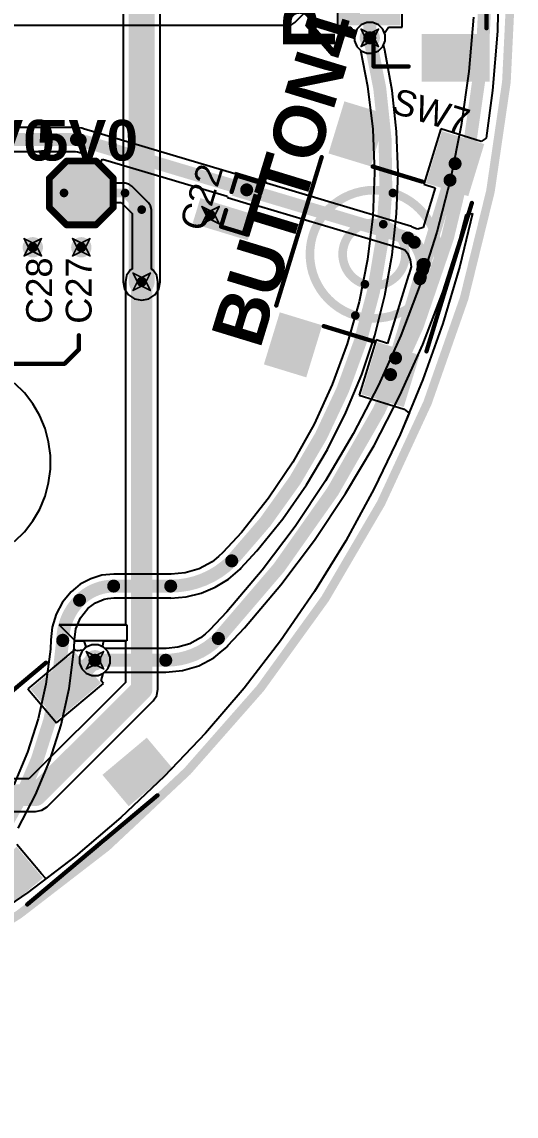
# Model space of a CAD drawing. Header units: inches. Extents: x -5 to 247, y -53 to 67.
# Drawn here: x 47.25 to 61.79, y -53.18 to -20.94 of the extents above; entities that cross this region are included whole.
import ezdxf

# ---------------------------------------------------------------- set-up
doc = ezdxf.new("R2010")
doc.units = ezdxf.units.IN
for name, color, linetype in [('Board Outline', 216, 'Continuous'), ('Bottom Layer', 5, 'Continuous'), ('Drill Drawing', 1, 'Continuous'), ('Top Layer', 1, 'Continuous'), ('Top Overlay', 2, 'Continuous'), ('Top Paste', 8, 'Continuous'), ('Top Solder', 216, 'Continuous'), ('Via Holes', 16, 'Continuous')]:
    doc.layers.add(name, color=color, linetype=linetype)
doc.styles.add('Arial', font='', dxfattribs={"height": 0.2})
doc.styles.add('Arial_Bold', font='', dxfattribs={"height": 0.2})
doc.styles.get('Arial').set_extended_font_data('Arial')
doc.styles.get('Arial_Bold').set_extended_font_data('Arial', bold=True)

# ---------------------------------------------------------------- blocks, each defined once
blk = doc.blocks.new('T__________17')
at = {"layer": 'Top Layer'}
blk.add_hatch(color=1, dxfattribs=at).paths.add_polyline_path([(0.381, 0.762), (-0.381, 0.762), (-0.762, 0.381), (-0.762, -0.381), (-0.381, -0.762), (0.381, -0.762), (0.762, -0.381), (0.762, 0.381)])
at = {"layer": 'Top Paste'}
blk.add_hatch(color=8, dxfattribs=at).paths.add_polyline_path([(0.381, 0.762), (-0.381, 0.762), (-0.762, 0.381), (-0.762, -0.381), (-0.381, -0.762), (0.381, -0.762), (0.762, -0.381), (0.762, 0.381)])
at = {"layer": 'Top Solder'}
blk.add_hatch(color=216, dxfattribs=at).paths.add_polyline_path([(0.432, 0.864), (-0.432, 0.864), (-0.864, 0.432), (-0.864, -0.432), (-0.432, -0.864), (0.432, -0.864), (0.864, -0.432), (0.864, 0.432)])
at = {"layer": 'Top Overlay', "const_width": 0.2}
for points in [[(-0.94, 0.432), (-0.432, 0.94)], [(-0.432, 0.94), (0.432, 0.94)], [(0.432, 0.94), (0.94, 0.432)], [(-0.94, -0.432), (-0.94, 0.432)], [(0.94, -0.432), (0.94, 0.432)], [(-0.94, -0.432), (-0.432, -0.94)], [(0.432, -0.94), (0.94, -0.432)], [(-0.432, -0.94), (0.432, -0.94)]]:
    blk.add_lwpolyline(points, dxfattribs=at)
at = {"layer": 'Top Overlay', "const_width": 0.1}
for points in [[(-0.482, 0.94, 1), (-0.382, 0.94, 1)], [(-0.482, 0.94, 1), (-0.382, 0.94, 1)], [(0.382, 0.94, 1), (0.482, 0.94, 1)], [(0.382, 0.94, 1), (0.482, 0.94, 1)], [(-0.99, 0.432, 1), (-0.89, 0.432, 1)], [(-0.99, 0.432, 1), (-0.89, 0.432, 1)], [(0.89, 0.432, 1), (0.99, 0.432, 1)], [(0.89, 0.432, 1), (0.99, 0.432, 1)], [(-0.99, -0.432, 1), (-0.89, -0.432, 1)], [(-0.99, -0.432, 1), (-0.89, -0.432, 1)], [(0.89, -0.432, 1), (0.99, -0.432, 1)], [(0.89, -0.432, 1), (0.99, -0.432, 1)], [(-0.482, -0.94, 1), (-0.382, -0.94, 1)], [(-0.482, -0.94, 1), (-0.382, -0.94, 1)], [(0.382, -0.94, 1), (0.482, -0.94, 1)], [(0.382, -0.94, 1), (0.482, -0.94, 1)]]:
    blk.add_lwpolyline(points, format="xyb", close=True, dxfattribs=at)
blk = doc.blocks.new('TS_1109S_B_J__69')
at = {"layer": 'Top Layer'}
for points in [[(-3.95, 2.05), (-2.55, 2.05), (-2.55, 0.95), (-3.95, 0.95)], [(2.55, 2.05), (3.95, 2.05), (3.95, 0.95), (2.55, 0.95)], [(-3.95, -0.95), (-2.55, -0.95), (-2.55, -2.05), (-3.95, -2.05)], [(2.55, -0.95), (3.95, -0.95), (3.95, -2.05), (2.55, -2.05)]]:
    blk.add_hatch(color=1, dxfattribs=at).paths.add_polyline_path(points)
at = {"layer": 'Top Paste'}
for points in [[(-3.95, 2.05), (-2.55, 2.05), (-2.55, 0.95), (-3.95, 0.95)], [(2.55, 2.05), (3.95, 2.05), (3.95, 0.95), (2.55, 0.95)], [(-3.95, -0.95), (-2.55, -0.95), (-2.55, -2.05), (-3.95, -2.05)], [(2.55, -0.95), (3.95, -0.95), (3.95, -2.05), (2.55, -2.05)]]:
    blk.add_hatch(color=8, dxfattribs=at).paths.add_polyline_path(points)
at = {"layer": 'Top Solder'}
for points in [[(-4.052, 2.152), (-2.448, 2.152), (-2.448, 0.848), (-4.052, 0.848)], [(2.448, 2.152), (4.052, 2.152), (4.052, 0.848), (2.448, 0.848)], [(-4.052, -0.848), (-2.448, -0.848), (-2.448, -2.152), (-4.052, -2.152)], [(2.448, -0.848), (4.052, -0.848), (4.052, -2.152), (2.448, -2.152)]]:
    blk.add_hatch(color=216, dxfattribs=at).paths.add_polyline_path(points)
at = {"layer": 'Top Overlay', "const_width": 0.127}
for points in [[(-2.286, 2.311), (2.286, 2.311)], [(-2.459, 0.794), (-2.459, -0.73)], [(2.459, 0.794), (2.459, -0.73)], [(-2.286, -2.311), (2.286, -2.311)]]:
    blk.add_lwpolyline(points, dxfattribs=at)
at = {"layer": 'Top Overlay'}
for points, const_width in [([(-2.318, 2.311, 1), (-2.254, 2.311, 1)], 0.0635), ([(2.254, 2.311, 1), (2.318, 2.311, 1)], 0.0635), ([(1.888, 0, 1), (-1.888, 0, 1)], 0.254), ([(0.925, 0, 1), (-0.925, 0, 1)], 0.254), ([(-2.491, 0.794, 1), (-2.427, 0.794, 1)], 0.0635), ([(2.427, 0.794, 1), (2.491, 0.794, 1)], 0.0635), ([(-1.951, 0, 1), (-1.824, 0, 1)], 0.127), ([(-0.988, 0, 1), (-0.861, 0, 1)], 0.127), ([(0.861, 0, 1), (0.988, 0, 1)], 0.127), ([(1.824, 0, 1), (1.951, 0, 1)], 0.127), ([(-2.491, -0.73, 1), (-2.427, -0.73, 1)], 0.0635), ([(2.427, -0.73, 1), (2.491, -0.73, 1)], 0.0635), ([(-2.318, -2.311, 1), (-2.254, -2.311, 1)], 0.0635), ([(2.254, -2.311, 1), (2.318, -2.311, 1)], 0.0635)]:
    blk.add_lwpolyline(points, format="xyb", close=True, dxfattribs=dict(at, const_width=const_width))
blk = doc.blocks.new('WS2812B_XF02_W_74')
at = {"layer": 'Top Layer'}
for points in [[(-3.25, 2.15), (-1.75, 2.15), (-1.75, 1.15), (-3.25, 1.15)], [(3.25, 1.15), (1.75, 1.15), (1.75, 2.15), (3.25, 2.15)], [(-3.25, -1.15), (-1.75, -1.15), (-1.75, -2.15), (-3.25, -2.15)], [(1.75, -1.15), (3.25, -1.15), (3.25, -2.15), (1.75, -2.15)]]:
    blk.add_hatch(color=1, dxfattribs=at).paths.add_polyline_path(points)
at = {"layer": 'Top Paste'}
for points in [[(-3.25, 2.15), (-1.75, 2.15), (-1.75, 1.15), (-3.25, 1.15)], [(3.25, 1.15), (1.75, 1.15), (1.75, 2.15), (3.25, 2.15)], [(-3.25, -1.15), (-1.75, -1.15), (-1.75, -2.15), (-3.25, -2.15)], [(1.75, -1.15), (3.25, -1.15), (3.25, -2.15), (1.75, -2.15)]]:
    blk.add_hatch(color=8, dxfattribs=at).paths.add_polyline_path(points)
at = {"layer": 'Top Solder'}
for points in [[(-3.352, 2.252), (-1.648, 2.252), (-1.648, 1.048), (-3.352, 1.048)], [(3.352, 1.048), (1.648, 1.048), (1.648, 2.252), (3.352, 2.252)], [(-3.352, -1.048), (-1.648, -1.048), (-1.648, -2.252), (-3.352, -2.252)], [(1.648, -1.048), (3.352, -1.048), (3.352, -2.252), (1.648, -2.252)]]:
    blk.add_hatch(color=216, dxfattribs=at).paths.add_polyline_path(points)
at = {"layer": 'Top Overlay'}
for points, const_width in [([(-2.5, 2.551), (2.5, 2.551)], 0.127), ([(-3.556, 1.803), (-3.556, 1.549)], 0.254), ([(-3.556, 1.803), (-3.429, 1.676)], 0.254), ([(-3.556, 1.549), (-3.429, 1.676)], 0.254), ([(-2.5, -2.551), (2.5, -2.551)], 0.127)]:
    blk.add_lwpolyline(points, dxfattribs=dict(at, const_width=const_width))
for points, const_width in [([(-2.532, 2.551, 1), (-2.468, 2.551, 1)], 0.0635), ([(2.468, 2.551, 1), (2.532, 2.551, 1)], 0.0635), ([(-3.62, 1.803, 1), (-3.493, 1.803, 1)], 0.127), ([(-3.62, 1.803, 1), (-3.493, 1.803, 1)], 0.127), ([(-3.619, 1.549, 1), (-3.493, 1.549, 1)], 0.127), ([(-3.619, 1.549, 1), (-3.493, 1.549, 1)], 0.127), ([(-3.493, 1.676, 1), (-3.366, 1.676, 1)], 0.127), ([(-3.493, 1.676, 1), (-3.366, 1.676, 1)], 0.127), ([(-2.532, -2.551, 1), (-2.468, -2.551, 1)], 0.0635), ([(2.468, -2.551, 1), (2.532, -2.551, 1)], 0.0635)]:
    blk.add_lwpolyline(points, format="xyb", close=True, dxfattribs=dict(at, const_width=const_width))
blk = doc.blocks.new('V________T______96')
at = {"layer": 'Top Layer'}
for points in [[(-4.4, 2.162), (-3.2, 2.162), (-3.2, 0.362), (-4.4, 0.362)], [(3.2, 2.162), (4.4, 2.162), (4.4, 0.362), (3.2, 0.362)], [(-2.75, -0.463), (-2.25, -0.463), (-2.25, -2.063), (-2.75, -2.063)], [(-1.75, -0.463), (-1.25, -0.463), (-1.25, -2.063), (-1.75, -2.063)], [(-0.75, -0.463), (-0.25, -0.463), (-0.25, -2.063), (-0.75, -2.063)], [(0.25, -0.463), (0.75, -0.463), (0.75, -2.063), (0.25, -2.063)], [(1.25, -0.463), (1.75, -0.463), (1.75, -2.063), (1.25, -2.063)], [(2.25, -0.463), (2.75, -0.463), (2.75, -2.063), (2.25, -2.063)]]:
    blk.add_hatch(color=1, dxfattribs=at).paths.add_polyline_path(points)
at = {"layer": 'Top Paste'}
for points in [[(-4.4, 2.162), (-3.2, 2.162), (-3.2, 0.362), (-4.4, 0.362)], [(3.2, 2.162), (4.4, 2.162), (4.4, 0.362), (3.2, 0.362)], [(-2.75, -0.463), (-2.25, -0.463), (-2.25, -2.063), (-2.75, -2.063)], [(-1.75, -0.463), (-1.25, -0.463), (-1.25, -2.063), (-1.75, -2.063)], [(-0.75, -0.463), (-0.25, -0.463), (-0.25, -2.063), (-0.75, -2.063)], [(0.25, -0.463), (0.75, -0.463), (0.75, -2.063), (0.25, -2.063)], [(1.25, -0.463), (1.75, -0.463), (1.75, -2.063), (1.25, -2.063)], [(2.25, -0.463), (2.75, -0.463), (2.75, -2.063), (2.25, -2.063)]]:
    blk.add_hatch(color=8, dxfattribs=at).paths.add_polyline_path(points)
at = {"layer": 'Top Solder'}
for points in [[(-4.502, 2.264), (-3.098, 2.264), (-3.098, 0.261), (-4.502, 0.261)], [(3.098, 2.264), (4.502, 2.264), (4.502, 0.261), (3.098, 0.261)], [(-2.852, -0.361), (-2.148, -0.361), (-2.148, -2.164), (-2.852, -2.164)], [(-1.852, -0.361), (-1.148, -0.361), (-1.148, -2.164), (-1.852, -2.164)], [(-0.852, -0.361), (-0.148, -0.361), (-0.148, -2.164), (-0.852, -2.164)], [(0.148, -0.361), (0.852, -0.361), (0.852, -2.164), (0.148, -2.164)], [(1.148, -0.361), (1.852, -0.361), (1.852, -2.164), (1.148, -2.164)], [(2.148, -0.361), (2.852, -0.361), (2.852, -2.164), (2.148, -2.164)]]:
    blk.add_hatch(color=216, dxfattribs=at).paths.add_polyline_path(points)
at = {"layer": 'Top Overlay', "const_width": 0.127}
for points in [[(-2.884, 2.173), (2.932, 2.173)], [(-4.059, -1.15), (-4.059, -0.12)], [(4.059, -1.15), (4.059, -0.12)], [(-4.059, -1.15), (-3.08, -1.15)], [(4.059, -1.15), (3.08, -1.15)], [(-3.023, -1.549), (-3.15, -1.422)], [(-3.15, -1.676), (-3.15, -1.422)], [(-3.15, -1.676), (-3.023, -1.549)]]:
    blk.add_lwpolyline(points, dxfattribs=at)
at = {"layer": 'Top Overlay', "const_width": 0.0635}
for points in [[(-2.916, 2.173, 1), (-2.853, 2.173, 1)], [(2.9, 2.173, 1), (2.964, 2.173, 1)], [(-4.091, -0.12, 1), (-4.027, -0.12, 1)], [(4.027, -0.12, 1), (4.091, -0.12, 1)], [(-4.091, -1.15, 1), (-4.027, -1.15, 1)], [(-4.091, -1.15, 1), (-4.027, -1.15, 1)], [(-3.112, -1.15, 1), (-3.049, -1.15, 1)], [(3.049, -1.15, 1), (3.112, -1.15, 1)], [(4.027, -1.15, 1), (4.091, -1.15, 1)], [(4.027, -1.15, 1), (4.091, -1.15, 1)], [(-3.181, -1.422, 1), (-3.118, -1.422, 1)], [(-3.181, -1.422, 1), (-3.118, -1.422, 1)], [(-3.054, -1.549, 1), (-2.991, -1.549, 1)], [(-3.054, -1.549, 1), (-2.991, -1.549, 1)], [(-3.181, -1.676, 1), (-3.118, -1.676, 1)], [(-3.181, -1.676, 1), (-3.118, -1.676, 1)]]:
    blk.add_lwpolyline(points, format="xyb", close=True, dxfattribs=at)
blk = doc.blocks.new('C___0402_104')
at = {"layer": 'Top Layer'}
for points in [[(-0.698, -0.318), (-0.698, 0.317), (-0.241, 0.317), (-0.241, -0.318)], [(0.241, -0.318), (0.241, 0.317), (0.698, 0.317), (0.698, -0.318)]]:
    blk.add_hatch(color=1, dxfattribs=at).paths.add_polyline_path(points)
at = {"layer": 'Top Paste'}
for points in [[(-0.698, -0.318), (-0.698, 0.317), (-0.241, 0.317), (-0.241, -0.318)], [(0.241, -0.318), (0.241, 0.317), (0.698, 0.317), (0.698, -0.318)]]:
    blk.add_hatch(color=8, dxfattribs=at).paths.add_polyline_path(points)
at = {"layer": 'Top Solder'}
for points in [[(-0.758, -0.378), (-0.758, 0.377), (-0.181, 0.377), (-0.181, -0.378)], [(0.181, -0.378), (0.181, 0.377), (0.758, 0.377), (0.758, -0.378)]]:
    blk.add_hatch(color=216, dxfattribs=at).paths.add_polyline_path(points)
at = {"layer": 'Top Overlay', "const_width": 0.127}
for points in [[(-0.787, 0.406), (-0.279, 0.406)], [(-0.787, 0.406), (-0.787, -0.406)], [(0.279, 0.406), (0.787, 0.406)], [(0.787, 0.406), (0.787, -0.406)], [(-0.787, -0.406), (-0.279, -0.406)], [(0.279, -0.406), (0.787, -0.406)]]:
    blk.add_lwpolyline(points, dxfattribs=at)
at = {"layer": 'Top Overlay', "const_width": 0.0635}
for points in [[(-0.819, 0.406, 1), (-0.756, 0.406, 1)], [(-0.819, 0.406, 1), (-0.756, 0.406, 1)], [(-0.311, 0.406, 1), (-0.248, 0.406, 1)], [(0.248, 0.406, 1), (0.311, 0.406, 1)], [(0.756, 0.406, 1), (0.819, 0.406, 1)], [(0.756, 0.406, 1), (0.819, 0.406, 1)], [(-0.819, -0.406, 1), (-0.756, -0.406, 1)], [(-0.819, -0.406, 1), (-0.756, -0.406, 1)], [(-0.311, -0.406, 1), (-0.248, -0.406, 1)], [(0.248, -0.406, 1), (0.311, -0.406, 1)], [(0.756, -0.406, 1), (0.819, -0.406, 1)], [(0.756, -0.406, 1), (0.819, -0.406, 1)]]:
    blk.add_lwpolyline(points, format="xyb", close=True, dxfattribs=at)

msp = doc.modelspace()

# ---------------------------------------------------------------- hatches: boundary and pattern name
at = {"layer": 'Bottom Layer'}
h = msp.add_hatch(color=5, dxfattribs=at)
edge = h.paths.add_edge_path()
edge.add_arc((57.487, -21.413), 0.3, 0, 360)
h = msp.add_hatch(color=5, dxfattribs=at)
edge = h.paths.add_edge_path()
edge.add_arc((52.803, -26.639), 0.3, 0, 360)
h = msp.add_hatch(color=5, dxfattribs=at)
edge = h.paths.add_edge_path()
edge.add_arc((47.57, -27.584), 0.3, 0, 360)
h = msp.add_hatch(color=5, dxfattribs=at)
edge = h.paths.add_edge_path()
edge.add_arc((48.997, -27.584), 0.3, 0, 360)
h = msp.add_hatch(color=5, dxfattribs=at)
edge = h.paths.add_edge_path()
edge.add_arc((50.775, -28.6), 0.3, 0, 360)
h = msp.add_hatch(color=5, dxfattribs=at)
edge = h.paths.add_edge_path()
edge.add_arc((49.399, -39.751), 0.3, 0, 360)
at = {"layer": 'Top Layer'}
h = msp.add_hatch(color=1, dxfattribs=at)
edge = h.paths.add_edge_path()
edge.add_arc((57.487, -21.413), 0.3, 0, 360)
msp.add_hatch(color=1, dxfattribs=at).paths.add_polyline_path([(53.896, -27.379), (54.124, -26.632), (52.502, -26.136), (52.273, -26.883)])
h = msp.add_hatch(color=1, dxfattribs=at)
edge = h.paths.add_edge_path()
edge.add_arc((52.803, -26.639), 0.3, 0, 360)
h = msp.add_hatch(color=1, dxfattribs=at)
edge = h.paths.add_edge_path()
edge.add_arc((47.57, -27.584), 0.3, 0, 360)
h = msp.add_hatch(color=1, dxfattribs=at)
edge = h.paths.add_edge_path()
edge.add_arc((48.997, -27.584), 0.3, 0, 360)
h = msp.add_hatch(color=1, dxfattribs=at)
edge = h.paths.add_edge_path()
edge.add_arc((50.775, -28.6), 0.3, 0, 360)
h = msp.add_hatch(color=1, dxfattribs=at)
edge = h.paths.add_edge_path()
edge.add_arc((49.399, -39.751), 0.3, 0, 360)
at = {"layer": 'Via Holes'}
h = msp.add_hatch(color=7, dxfattribs=at)
edge = h.paths.add_edge_path()
edge.add_arc((57.487, -21.413), 0.15, 0, 360)
h = msp.add_hatch(color=7, dxfattribs=at)
edge = h.paths.add_edge_path()
edge.add_arc((52.803, -26.639), 0.15, 0, 360)
h = msp.add_hatch(color=7, dxfattribs=at)
edge = h.paths.add_edge_path()
edge.add_arc((47.57, -27.584), 0.15, 0, 360)
h = msp.add_hatch(color=7, dxfattribs=at)
edge = h.paths.add_edge_path()
edge.add_arc((48.997, -27.584), 0.15, 0, 360)
h = msp.add_hatch(color=7, dxfattribs=at)
edge = h.paths.add_edge_path()
edge.add_arc((50.775, -28.6), 0.15, 0, 360)
h = msp.add_hatch(color=7, dxfattribs=at)
edge = h.paths.add_edge_path()
edge.add_arc((49.399, -39.751), 0.15, 0, 360)

# ---------------------------------------------------------------- linework, layer by layer
at = {"layer": 'Board Outline', "const_width": 0.254}
msp.add_lwpolyline([(49.772, 6.348, -0.6504), (32.118, -53.055)], format="xyb", dxfattribs=at)
at = {"layer": 'Bottom Layer'}
for p, q in [((50.231, -4.902), (50.231, -28.6)), ((51.318, -28.6), (51.318, -4.902)), ((60.541, -20.802), (60.405, -22.407)), ((57.104, -21.157), (57.035, -21.323)), ((57.231, -21.03), (57.104, -21.157)), ((57.397, -20.961), (57.231, -21.03)), ((57.577, -20.961), (57.397, -20.961)), ((57.744, -21.03), (57.577, -20.961)), ((57.871, -21.157), (57.744, -21.03)), ((57.94, -21.323), (57.871, -21.157)), ((57.035, -21.323), (57.035, -21.503)), ((57.035, -21.503), (57.104, -21.67)), ((57.893, -21.615), (57.94, -21.503)), ((57.94, -21.503), (57.94, -21.323)), ((57.104, -21.67), (57.215, -21.781)), ((57.215, -21.781), (57.425, -22.836)), ((57.933, -21.772), (57.893, -21.615)), ((58.149, -22.967), (57.933, -21.772)), ((60.405, -22.407), (60.18, -24.001)), ((57.425, -22.836), (57.575, -24.108)), ((58.279, -24.174), (58.149, -22.967)), ((57.575, -24.108), (57.625, -25.388)), ((58.322, -25.388), (58.279, -24.174)), ((60.18, -24.001), (59.866, -25.581)), ((57.625, -25.388), (57.575, -26.668)), ((58.279, -26.601), (58.322, -25.388)), ((59.866, -25.581), (59.464, -27.141)), ((57.575, -26.668), (57.425, -27.94)), ((58.149, -27.809), (58.279, -26.601)), ((60.135, -27.334), (60.32, -26.617)), ((60.514, -26.593), (60.14, -28.142)), ((60.32, -26.617), (60.511, -26.589)), ((60.511, -26.589), (60.514, -26.593)), ((59.464, -27.141), (58.974, -28.676)), ((59.634, -28.906), (60.135, -27.334)), ((57.425, -27.94), (57.175, -29.196)), ((57.933, -29.004), (58.149, -27.809)), ((60.14, -28.142), (59.64, -29.826)), ((50.231, -28.6), (50.272, -28.809)), ((51.277, -28.809), (51.318, -28.6)), ((58.974, -28.676), (58.4, -30.18)), ((50.272, -28.809), (50.39, -28.985)), ((50.39, -28.985), (50.566, -29.103)), ((50.983, -29.103), (51.159, -28.985)), ((51.159, -28.985), (51.277, -28.809)), ((57.633, -30.181), (57.933, -29.004)), ((59.046, -30.448), (59.634, -28.906)), ((50.566, -29.103), (50.775, -29.144)), ((50.775, -29.144), (50.983, -29.103)), ((57.175, -29.196), (56.827, -30.429)), ((59.64, -29.826), (59.052, -31.482)), ((57.25, -31.333), (57.633, -30.181)), ((58.4, -30.18), (57.742, -31.651)), ((56.827, -30.429), (56.384, -31.631)), ((58.372, -31.954), (59.046, -30.448)), ((56.785, -32.455), (57.25, -31.333)), ((59.052, -31.482), (58.378, -33.104)), ((56.384, -31.631), (55.847, -32.794)), ((57.742, -31.651), (57.003, -33.082)), ((57.614, -33.42), (58.372, -31.954)), ((56.241, -33.54), (56.785, -32.455)), ((55.847, -32.794), (55.221, -33.912)), ((57.003, -33.082), (56.184, -34.469)), ((58.378, -33.104), (57.619, -34.689)), ((56.776, -34.841), (57.614, -33.42)), ((55.622, -34.585), (56.241, -33.54)), ((55.221, -33.912), (54.51, -34.977)), ((56.184, -34.469), (55.29, -35.808)), ((54.929, -35.582), (55.622, -34.585)), ((57.619, -34.689), (56.779, -36.233)), ((54.51, -34.977), (53.717, -35.983)), ((55.859, -36.213), (56.776, -34.841)), ((54.167, -36.528), (54.929, -35.582)), ((53.717, -35.983), (53.167, -36.578)), ((55.29, -35.808), (54.321, -37.095)), ((54.867, -37.531), (55.859, -36.213)), ((56.779, -36.233), (55.859, -37.73)), ((53.039, -36.694), (52.848, -36.851)), ((53.167, -36.578), (53.039, -36.694)), ((53.693, -37.037), (54.167, -36.528)), ((52.469, -37.053), (52.057, -37.178)), ((52.848, -36.851), (52.469, -37.053)), ((53.328, -37.365), (53.673, -37.07)), ((53.672, -37.069), (53.693, -37.037)), ((53.673, -37.07), (53.672, -37.069)), ((49.273, -37.349), (48.966, -37.512)), ((49.605, -37.248), (49.273, -37.349)), ((49.95, -37.214), (49.605, -37.248)), ((49.95, -37.216), (49.95, -37.214)), ((51.629, -37.216), (49.95, -37.216)), ((51.644, -37.219), (51.629, -37.216)), ((52.057, -37.178), (51.644, -37.219)), ((52.941, -37.602), (53.328, -37.365)), ((54.321, -37.095), (53.282, -38.326)), ((48.829, -37.625), (48.696, -37.733)), ((48.966, -37.512), (48.829, -37.625)), ((52.522, -37.776), (52.941, -37.602)), ((53.803, -38.792), (54.867, -37.531)), ((48.696, -37.733), (48.443, -38.042)), ((48.696, -37.733), (48.696, -37.733)), ((48.696, -37.733), (48.696, -37.733)), ((49.414, -38.056), (49.672, -37.948)), ((49.672, -37.948), (49.78, -37.934)), ((49.78, -37.934), (49.95, -37.915)), ((49.95, -37.915), (49.95, -37.915)), ((49.95, -37.915), (51.629, -37.915)), ((51.629, -37.917), (52.081, -37.882)), ((51.629, -37.915), (51.629, -37.917)), ((52.081, -37.882), (52.522, -37.776)), ((55.859, -37.73), (54.862, -39.176)), ((48.443, -38.042), (48.254, -38.396)), ((48.975, -38.504), (49.085, -38.362)), ((49.085, -38.362), (49.193, -38.229)), ((49.193, -38.229), (49.199, -38.22)), ((49.193, -38.229), (49.193, -38.229)), ((49.193, -38.229), (49.193, -38.229)), ((49.199, -38.22), (49.414, -38.056)), ((53.282, -38.326), (52.774, -38.863)), ((48.254, -38.396), (48.137, -38.78)), ((48.841, -38.83), (48.975, -38.504)), ((48.137, -38.78), (48.101, -39.149)), ((48.798, -39.153), (48.841, -38.83)), ((52.646, -38.979), (52.505, -39.094)), ((52.774, -38.863), (52.646, -38.979)), ((52.774, -38.863), (52.774, -38.863)), ((53.306, -39.318), (53.803, -38.792)), ((48.098, -39.149), (48.086, -39.429)), ((48.101, -39.149), (48.098, -39.149)), ((48.782, -39.49), (48.795, -39.199)), ((48.795, -39.199), (48.8, -39.174)), ((48.8, -39.164), (48.798, -39.153)), ((48.8, -39.174), (48.8, -39.164)), ((49.309, -39.299), (49.143, -39.367)), ((49.489, -39.299), (49.309, -39.299)), ((49.655, -39.367), (49.489, -39.299)), ((52.187, -39.264), (51.842, -39.369)), ((52.505, -39.094), (52.187, -39.264)), ((53.288, -39.346), (53.306, -39.318)), ((54.862, -39.176), (53.791, -40.569)), ((48.086, -39.429), (47.95, -40.459)), ((48.639, -40.58), (48.782, -39.49)), ((49.015, -39.495), (48.946, -39.661)), ((49.143, -39.367), (49.015, -39.495)), ((49.689, -39.401), (49.655, -39.367)), ((51.482, -39.401), (49.689, -39.401)), ((51.484, -39.401), (51.482, -39.401)), ((51.482, -39.401), (51.482, -39.401)), ((51.482, -39.401), (51.482, -39.401)), ((51.494, -39.403), (51.484, -39.401)), ((51.842, -39.369), (51.494, -39.403)), ((52.895, -39.678), (53.146, -39.472)), ((53.146, -39.472), (53.28, -39.362)), ((53.28, -39.362), (53.284, -39.351)), ((53.284, -39.351), (53.288, -39.346)), ((48.946, -39.661), (48.946, -39.841)), ((48.946, -39.841), (49.015, -40.007)), ((51.979, -40.057), (52.456, -39.913)), ((52.456, -39.913), (52.895, -39.678)), ((49.015, -40.007), (49.143, -40.135)), ((49.143, -40.135), (49.309, -40.203)), ((49.309, -40.203), (49.489, -40.203)), ((49.489, -40.203), (49.655, -40.135)), ((49.655, -40.135), (49.689, -40.101)), ((49.689, -40.101), (51.481, -40.101)), ((51.481, -40.101), (51.483, -40.101)), ((51.483, -40.101), (51.484, -40.106)), ((51.484, -40.106), (51.979, -40.057)), ((47.95, -40.459), (47.725, -41.473)), ((48.401, -41.654), (48.639, -40.58)), ((53.791, -40.569), (52.648, -41.903)), ((47.725, -41.473), (47.413, -42.463)), ((48.07, -42.702), (48.401, -41.654)), ((52.648, -41.903), (51.437, -43.176)), ((47.413, -42.463), (47.016, -43.423)), ((47.649, -43.718), (48.07, -42.702)), ((51.437, -43.176), (50.16, -44.383)), ((47.141, -44.694), (47.649, -43.718)), ((50.16, -44.383), (48.822, -45.522)), ((48.822, -45.522), (47.427, -46.589)), ((47.427, -46.589), (45.977, -47.582))]:
    msp.add_line(p, q, dxfattribs=at)
at = {"layer": 'Bottom Layer', "const_width": 0.381}
for points in [[(56.382, -3.583, -0.343099), (53.033, -39.106)], [(57.487, -21.413, -0.254665), (53.425, -36.822)], [(53.425, -36.822, -0.198912), (51.629, -37.566)], [(48.946, -37.982, -0.199139), (49.95, -37.566)], [(48.451, -39.162, -0.196046), (48.946, -37.982)], [(48.45, -39.171, -0.411701), (35.55, -50.623)], [(53.029, -39.111, -0.198912), (51.484, -39.751)]]:
    msp.add_lwpolyline(points, format="xyb", dxfattribs=at)
at = {"layer": 'Bottom Layer'}
for points, const_width in [([(50.775, -28.6), (50.775, -4.902)], 0.762), ([(49.95, -37.566), (51.629, -37.566)], 0.381), ([(48.45, -39.171), (48.451, -39.162)], 0.381), ([(53.029, -39.111), (53.033, -39.106)], 0.381), ([(49.399, -39.751), (51.482, -39.751)], 0.381), ([(51.482, -39.751), (51.484, -39.751)], 0.381)]:
    msp.add_lwpolyline(points, dxfattribs=dict(at, const_width=const_width))
for points, const_width in [([(57.392, -21.413, 1), (57.583, -21.413, 1)], 0.191), ([(50.584, -28.6, 1), (50.965, -28.6, 1)], 0.381), ([(53.329, -36.822, 1), (53.52, -36.822, 1)], 0.191), ([(53.329, -36.822, 1), (53.52, -36.822, 1)], 0.191), ([(49.855, -37.566, 1), (50.045, -37.566, 1)], 0.191), ([(49.855, -37.566, 1), (50.045, -37.566, 1)], 0.191), ([(51.533, -37.566, 1), (51.724, -37.566, 1)], 0.191), ([(51.533, -37.566, 1), (51.724, -37.566, 1)], 0.191), ([(48.851, -37.982, 1), (49.041, -37.982, 1)], 0.191), ([(48.851, -37.982, 1), (49.041, -37.982, 1)], 0.191), ([(48.355, -39.162, 1), (48.546, -39.162, 1)], 0.191), ([(48.355, -39.162, 1), (48.546, -39.162, 1)], 0.191), ([(48.355, -39.171, 1), (48.546, -39.171, 1)], 0.191), ([(48.355, -39.171, 1), (48.546, -39.171, 1)], 0.191), ([(52.934, -39.111, 1), (53.124, -39.111, 1)], 0.191), ([(52.934, -39.111, 1), (53.124, -39.111, 1)], 0.191), ([(52.938, -39.106, 1), (53.128, -39.106, 1)], 0.191), ([(52.938, -39.106, 1), (53.128, -39.106, 1)], 0.191), ([(49.304, -39.751, 1), (49.494, -39.751, 1)], 0.191), ([(51.386, -39.751, 1), (51.577, -39.751, 1)], 0.191), ([(51.386, -39.751, 1), (51.577, -39.751, 1)], 0.191), ([(51.388, -39.751, 1), (51.579, -39.751, 1)], 0.191), ([(51.388, -39.751, 1), (51.579, -39.751, 1)], 0.191)]:
    msp.add_lwpolyline(points, format="xyb", close=True, dxfattribs=dict(at, const_width=const_width))
at = {"layer": 'Drill Drawing', "const_width": 0.0508}
for points in [[(57.233, -21.159), (57.487, -21.286)], [(57.233, -21.159), (57.36, -21.413)], [(57.487, -21.286), (57.741, -21.159)], [(57.614, -21.413), (57.741, -21.159)], [(57.233, -21.667), (57.36, -21.413)], [(57.233, -21.667), (57.487, -21.54)], [(57.487, -21.54), (57.741, -21.667)], [(57.614, -21.413), (57.741, -21.667)], [(52.549, -26.385), (52.803, -26.512)], [(52.549, -26.385), (52.676, -26.639)], [(52.803, -26.512), (53.057, -26.385)], [(52.93, -26.639), (53.057, -26.385)], [(52.549, -26.893), (52.676, -26.639)], [(52.549, -26.893), (52.803, -26.766)], [(52.803, -26.766), (53.057, -26.893)], [(52.93, -26.639), (53.057, -26.893)], [(47.316, -27.33), (47.57, -27.457)], [(47.316, -27.33), (47.443, -27.584)], [(47.57, -27.457), (47.824, -27.33)], [(47.697, -27.584), (47.824, -27.33)], [(48.743, -27.33), (48.997, -27.457)], [(48.743, -27.33), (48.87, -27.584)], [(48.997, -27.457), (49.251, -27.33)], [(49.124, -27.584), (49.251, -27.33)], [(47.316, -27.838), (47.443, -27.584)], [(47.316, -27.838), (47.57, -27.711)], [(47.57, -27.711), (47.824, -27.838)], [(47.697, -27.584), (47.824, -27.838)], [(48.743, -27.838), (48.87, -27.584)], [(48.743, -27.838), (48.997, -27.711)], [(48.997, -27.711), (49.251, -27.838)], [(49.124, -27.584), (49.251, -27.838)], [(50.521, -28.346), (50.775, -28.473)], [(50.521, -28.346), (50.648, -28.6)], [(50.775, -28.473), (51.029, -28.346)], [(50.902, -28.6), (51.029, -28.346)], [(50.521, -28.854), (50.648, -28.6)], [(50.902, -28.6), (51.029, -28.854)], [(50.521, -28.854), (50.775, -28.727)], [(50.775, -28.727), (51.029, -28.854)], [(49.145, -39.497), (49.399, -39.624)], [(49.145, -39.497), (49.272, -39.751)], [(49.399, -39.624), (49.653, -39.497)], [(49.526, -39.751), (49.653, -39.497)], [(49.145, -40.005), (49.272, -39.751)], [(49.145, -40.005), (49.399, -39.878)], [(49.399, -39.878), (49.653, -40.005)], [(49.526, -39.751), (49.653, -40.005)]]:
    msp.add_lwpolyline(points, dxfattribs=at)
at = {"layer": 'Drill Drawing', "const_width": 0.0254}
for points in [[(57.221, -21.159, 1), (57.246, -21.159, 1)], [(57.221, -21.159, 1), (57.246, -21.159, 1)], [(57.475, -21.286, 1), (57.5, -21.286, 1)], [(57.475, -21.286, 1), (57.5, -21.286, 1)], [(57.729, -21.159, 1), (57.754, -21.159, 1)], [(57.729, -21.159, 1), (57.754, -21.159, 1)], [(57.348, -21.413, 1), (57.373, -21.413, 1)], [(57.348, -21.413, 1), (57.373, -21.413, 1)], [(57.475, -21.54, 1), (57.5, -21.54, 1)], [(57.475, -21.54, 1), (57.5, -21.54, 1)], [(57.602, -21.413, 1), (57.627, -21.413, 1)], [(57.602, -21.413, 1), (57.627, -21.413, 1)], [(57.221, -21.667, 1), (57.246, -21.667, 1)], [(57.221, -21.667, 1), (57.246, -21.667, 1)], [(57.729, -21.667, 1), (57.754, -21.667, 1)], [(57.729, -21.667, 1), (57.754, -21.667, 1)], [(52.536, -26.385, 1), (52.562, -26.385, 1)], [(52.536, -26.385, 1), (52.562, -26.385, 1)], [(53.044, -26.385, 1), (53.07, -26.385, 1)], [(53.044, -26.385, 1), (53.07, -26.385, 1)], [(52.663, -26.639, 1), (52.689, -26.639, 1)], [(52.663, -26.639, 1), (52.689, -26.639, 1)], [(52.79, -26.512, 1), (52.816, -26.512, 1)], [(52.79, -26.512, 1), (52.816, -26.512, 1)], [(52.79, -26.766, 1), (52.816, -26.766, 1)], [(52.79, -26.766, 1), (52.816, -26.766, 1)], [(52.917, -26.639, 1), (52.943, -26.639, 1)], [(52.917, -26.639, 1), (52.943, -26.639, 1)], [(52.536, -26.893, 1), (52.562, -26.893, 1)], [(52.536, -26.893, 1), (52.562, -26.893, 1)], [(53.044, -26.893, 1), (53.07, -26.893, 1)], [(53.044, -26.893, 1), (53.07, -26.893, 1)], [(47.304, -27.33, 1), (47.329, -27.33, 1)], [(47.304, -27.33, 1), (47.329, -27.33, 1)], [(47.812, -27.33, 1), (47.837, -27.33, 1)], [(47.812, -27.33, 1), (47.837, -27.33, 1)], [(48.73, -27.33, 1), (48.755, -27.33, 1)], [(48.73, -27.33, 1), (48.755, -27.33, 1)], [(49.238, -27.33, 1), (49.263, -27.33, 1)], [(49.238, -27.33, 1), (49.263, -27.33, 1)], [(47.431, -27.584, 1), (47.456, -27.584, 1)], [(47.431, -27.584, 1), (47.456, -27.584, 1)], [(47.558, -27.457, 1), (47.583, -27.457, 1)], [(47.558, -27.457, 1), (47.583, -27.457, 1)], [(47.558, -27.711, 1), (47.583, -27.711, 1)], [(47.558, -27.711, 1), (47.583, -27.711, 1)], [(47.685, -27.584, 1), (47.71, -27.584, 1)], [(47.685, -27.584, 1), (47.71, -27.584, 1)], [(48.857, -27.584, 1), (48.882, -27.584, 1)], [(48.857, -27.584, 1), (48.882, -27.584, 1)], [(48.984, -27.457, 1), (49.009, -27.457, 1)], [(48.984, -27.457, 1), (49.009, -27.457, 1)], [(48.984, -27.711, 1), (49.009, -27.711, 1)], [(48.984, -27.711, 1), (49.009, -27.711, 1)], [(49.111, -27.584, 1), (49.136, -27.584, 1)], [(49.111, -27.584, 1), (49.136, -27.584, 1)], [(47.304, -27.838, 1), (47.329, -27.838, 1)], [(47.304, -27.838, 1), (47.329, -27.838, 1)], [(47.812, -27.838, 1), (47.837, -27.838, 1)], [(47.812, -27.838, 1), (47.837, -27.838, 1)], [(48.73, -27.838, 1), (48.755, -27.838, 1)], [(48.73, -27.838, 1), (48.755, -27.838, 1)], [(49.238, -27.838, 1), (49.263, -27.838, 1)], [(49.238, -27.838, 1), (49.263, -27.838, 1)], [(50.508, -28.346, 1), (50.533, -28.346, 1)], [(50.508, -28.346, 1), (50.533, -28.346, 1)], [(51.016, -28.346, 1), (51.041, -28.346, 1)], [(51.016, -28.346, 1), (51.041, -28.346, 1)], [(50.635, -28.6, 1), (50.66, -28.6, 1)], [(50.635, -28.6, 1), (50.66, -28.6, 1)], [(50.762, -28.473, 1), (50.787, -28.473, 1)], [(50.762, -28.473, 1), (50.787, -28.473, 1)], [(50.889, -28.6, 1), (50.914, -28.6, 1)], [(50.889, -28.6, 1), (50.914, -28.6, 1)], [(50.508, -28.854, 1), (50.533, -28.854, 1)], [(50.508, -28.854, 1), (50.533, -28.854, 1)], [(50.762, -28.727, 1), (50.787, -28.727, 1)], [(50.762, -28.727, 1), (50.787, -28.727, 1)], [(51.016, -28.854, 1), (51.041, -28.854, 1)], [(51.016, -28.854, 1), (51.041, -28.854, 1)], [(49.132, -39.497, 1), (49.158, -39.497, 1)], [(49.132, -39.497, 1), (49.158, -39.497, 1)], [(49.386, -39.624, 1), (49.412, -39.624, 1)], [(49.386, -39.624, 1), (49.412, -39.624, 1)], [(49.64, -39.497, 1), (49.666, -39.497, 1)], [(49.64, -39.497, 1), (49.666, -39.497, 1)], [(49.259, -39.751, 1), (49.285, -39.751, 1)], [(49.259, -39.751, 1), (49.285, -39.751, 1)], [(49.386, -39.878, 1), (49.412, -39.878, 1)], [(49.386, -39.878, 1), (49.412, -39.878, 1)], [(49.513, -39.751, 1), (49.539, -39.751, 1)], [(49.513, -39.751, 1), (49.539, -39.751, 1)], [(49.132, -40.005, 1), (49.158, -40.005, 1)], [(49.132, -40.005, 1), (49.158, -40.005, 1)], [(49.64, -40.005, 1), (49.666, -40.005, 1)], [(49.64, -40.005, 1), (49.666, -40.005, 1)]]:
    msp.add_lwpolyline(points, format="xyb", close=True, dxfattribs=at)
at = {"layer": 'Top Layer'}
for p, q in [((61.29, -19.457), (61.243, -21.213)), ((55.282, -20.96), (56.259, -19.983)), ((56.535, -20.296), (56.535, -21.101)), ((58.44, -21.101), (58.44, -20.296)), ((39.124, -21.044), (55.081, -21.044)), ((55.081, -21.044), (55.19, -21.022)), ((55.081, -21.044), (55.081, -21.044)), ((55.19, -21.022), (55.282, -20.96)), ((56.535, -21.101), (56.935, -21.101)), ((56.935, -21.101), (57.053, -21.279)), ((57.921, -21.279), (58.04, -21.101)), ((58.04, -21.101), (58.44, -21.101)), ((61.243, -21.213), (61.104, -22.965)), ((57.053, -21.279), (57.035, -21.323)), ((57.035, -21.323), (57.035, -21.503)), ((57.035, -21.503), (57.104, -21.67)), ((57.871, -21.67), (57.94, -21.503)), ((57.94, -21.323), (57.921, -21.279)), ((57.94, -21.503), (57.94, -21.323)), ((57.104, -21.67), (57.231, -21.797)), ((57.231, -21.797), (57.397, -21.866)), ((57.397, -21.866), (57.577, -21.866)), ((57.577, -21.866), (57.744, -21.797)), ((57.744, -21.797), (57.871, -21.67)), ((61.104, -22.965), (60.918, -24.367)), ((48.856, -24.06), (43.372, -24.06)), ((48.881, -24.065), (48.856, -24.06)), ((48.906, -24.063), (48.881, -24.065)), ((49.015, -24.079), (48.906, -24.063)), ((49.039, -24.088), (49.015, -24.079)), ((49.065, -24.09), (49.039, -24.088)), ((53.517, -25.423), (49.065, -24.09)), ((59.576, -24.099), (59.078, -25.729)), ((60.769, -24.463), (59.576, -24.099)), ((60.918, -24.367), (60.769, -24.463)), ((43.437, -24.759), (48.83, -24.759)), ((48.83, -24.759), (48.889, -24.768)), ((48.889, -24.768), (49.305, -24.892)), ((48.539, -25.07), (48.082, -25.527)), ((49.279, -25.07), (48.539, -25.07)), ((49.305, -24.892), (49.279, -25.07)), ((49.529, -25.145), (49.623, -24.987)), ((49.911, -25.527), (49.529, -25.145)), ((49.623, -24.987), (53.286, -26.083)), ((53.527, -25.39), (53.517, -25.423)), ((54.426, -25.665), (53.527, -25.39)), ((48.082, -25.527), (48.082, -26.441)), ((49.911, -25.699), (49.911, -25.527)), ((50.284, -25.699), (49.911, -25.699)), ((50.393, -25.721), (50.284, -25.699)), ((50.284, -25.699), (50.284, -25.699)), ((50.486, -25.783), (50.393, -25.721)), ((50.976, -26.273), (50.486, -25.783)), ((54.445, -25.7), (54.426, -25.665)), ((54.426, -25.665), (54.426, -25.665)), ((58.711, -26.976), (54.445, -25.7)), ((59.078, -25.729), (59.415, -25.832)), ((53.286, -26.083), (53.305, -26.119)), ((59.415, -25.832), (59.057, -27.006)), ((49.911, -26.441), (49.911, -26.269)), ((49.911, -26.269), (50.166, -26.269)), ((50.166, -26.269), (50.49, -26.593)), ((51.038, -26.366), (50.976, -26.273)), ((51.059, -26.475), (51.038, -26.366)), ((53.305, -26.119), (53.305, -26.119)), ((53.305, -26.119), (54.203, -26.393)), ((54.203, -26.393), (54.213, -26.361)), ((54.213, -26.361), (58.365, -27.603)), ((48.082, -26.441), (48.539, -26.899)), ((49.454, -26.899), (49.911, -26.441)), ((50.49, -26.593), (50.49, -28.226)), ((51.059, -28.226), (51.059, -26.475)), ((51.059, -26.475), (51.059, -26.475)), ((48.539, -26.899), (49.454, -26.899)), ((58.738, -26.991), (58.711, -26.976)), ((58.86, -27.041), (58.738, -26.991)), ((58.905, -27.054), (58.86, -27.041)), ((59.057, -27.006), (58.905, -27.054)), ((58.365, -27.603), (58.521, -27.66)), ((58.521, -27.66), (58.597, -27.759)), ((58.597, -27.759), (58.679, -27.957)), ((58.679, -27.957), (58.705, -28.156)), ((50.436, -28.262), (50.332, -28.417)), ((50.49, -28.226), (50.436, -28.262)), ((51.113, -28.262), (51.059, -28.226)), ((51.217, -28.417), (51.113, -28.262)), ((58.643, -28.359), (58.628, -28.409)), ((58.705, -28.156), (58.643, -28.359)), ((58.643, -28.359), (58.643, -28.359)), ((50.332, -28.417), (50.295, -28.6)), ((50.295, -28.6), (50.295, -38.71)), ((51.254, -28.6), (51.217, -28.417)), ((51.254, -40.607), (51.254, -28.6)), ((58.628, -28.409), (58.013, -30.418)), ((58.628, -28.409), (58.628, -28.409)), ((57.676, -30.315), (57.178, -31.945)), ((58.013, -30.418), (57.676, -30.315)), ((47.323, -31.873), (47.036, -31.586)), ((47.323, -31.873), (47.036, -31.586)), ((47.57, -32.195), (47.323, -31.873)), ((47.57, -32.195), (47.323, -31.873)), ((47.773, -32.547), (47.57, -32.195)), ((47.773, -32.547), (47.57, -32.195)), ((57.178, -31.945), (58.499, -32.349)), ((47.929, -32.923), (47.773, -32.547)), ((47.929, -32.923), (47.773, -32.547)), ((58.643, -32.467), (58.378, -33.104)), ((58.499, -32.349), (58.643, -32.467)), ((48.034, -33.315), (47.929, -32.923)), ((48.034, -33.315), (47.929, -32.923)), ((58.378, -33.104), (57.619, -34.689)), ((48.087, -33.718), (48.034, -33.315)), ((48.087, -33.718), (48.034, -33.315)), ((48.087, -33.921), (48.087, -33.718)), ((48.087, -34.125), (48.087, -33.718)), ((48.034, -34.528), (48.087, -34.125)), ((48.034, -34.528), (48.087, -34.125)), ((48.087, -34.125), (48.087, -33.921)), ((47.929, -34.92), (48.034, -34.528)), ((47.929, -34.92), (48.034, -34.528)), ((57.619, -34.689), (56.779, -36.233)), ((47.773, -35.295), (47.929, -34.92)), ((47.773, -35.295), (47.929, -34.92)), ((47.57, -35.647), (47.773, -35.295)), ((47.57, -35.647), (47.773, -35.295)), ((47.323, -35.97), (47.57, -35.647)), ((47.323, -35.97), (47.57, -35.647)), ((47.036, -36.257), (47.323, -35.97)), ((47.036, -36.257), (47.323, -35.97)), ((56.779, -36.233), (55.859, -37.73)), ((55.859, -37.73), (54.862, -39.176)), ((48.815, -39.176), (48.349, -38.71)), ((48.349, -38.71), (50.337, -38.71)), ((50.295, -38.71), (48.349, -38.71)), ((48.349, -38.71), (48.815, -39.176)), ((50.337, -38.71), (50.337, -39.176)), ((50.337, -39.176), (48.815, -39.176)), ((48.815, -39.176), (49.074, -39.176)), ((49.074, -39.176), (49.132, -39.354)), ((49.623, -39.354), (49.658, -39.176)), ((49.658, -39.176), (50.295, -39.176)), ((50.295, -39.176), (50.295, -40.408)), ((54.862, -39.176), (53.791, -40.569)), ((48.809, -39.434), (47.427, -40.594)), ((48.835, -39.465), (48.809, -39.434)), ((48.881, -39.472), (48.835, -39.465)), ((49.044, -39.454), (48.881, -39.472)), ((49.132, -39.354), (49.044, -39.454)), ((49.655, -39.367), (49.623, -39.354)), ((49.782, -39.495), (49.655, -39.367)), ((49.851, -39.661), (49.782, -39.495)), ((49.782, -40.007), (49.851, -39.841)), ((49.851, -39.841), (49.851, -39.661)), ((49.582, -40.354), (49.636, -40.142)), ((49.636, -40.142), (49.655, -40.135)), ((49.655, -40.135), (49.782, -40.007)), ((47.427, -40.594), (48.265, -41.593)), ((50.295, -40.408), (47.455, -43.248)), ((48.265, -41.593), (49.648, -40.433)), ((49.648, -40.433), (49.582, -40.354)), ((51.217, -40.79), (51.254, -40.607)), ((53.791, -40.569), (52.648, -41.903)), ((51.113, -40.945), (51.217, -40.79)), ((47.993, -44.066), (51.113, -40.945)), ((52.648, -41.903), (51.437, -43.176)), ((51.437, -43.176), (50.16, -44.383)), ((47.455, -43.248), (45.483, -43.248)), ((47.837, -44.17), (47.993, -44.066)), ((45.151, -44.206), (47.654, -44.206)), ((47.654, -44.206), (47.837, -44.17)), ((50.16, -44.383), (48.822, -45.522)), ((47.825, -46.039), (47.1, -45.176)), ((48.822, -45.522), (47.95, -46.189)), ((47.939, -46.175), (47.825, -46.039)), ((47.95, -46.189), (47.939, -46.175))]:
    msp.add_line(p, q, dxfattribs=at)
for points, const_width in [([(57.487, -20.698), (57.487, -21.413)], 0.381), ([(41.885, -24.409), (48.856, -24.409)], 0.381), ([(48.856, -24.409), (48.965, -24.425)], 0.381), ([(48.965, -24.425), (53.865, -25.892)], 0.381), ([(59.85, -25.607), (59.999, -25.119)], 0.381), ([(59.091, -28.09), (59.85, -25.607)], 0.381), ([(53.865, -25.892), (58.61, -27.311)], 0.381), ([(48.489, -25.984), (50.284, -25.984)], 0.254), ([(50.284, -25.984), (50.775, -26.475)], 0.254), ([(50.775, -28.6), (50.775, -26.475)], 0.254), ([(50.775, -40.607), (50.775, -28.6)], 0.635), ([(58.247, -30.848), (58.962, -28.511)], 0.381), ([(58.962, -28.511), (58.977, -28.461)], 0.381), ([(58.962, -28.511), (58.962, -28.511)], 0.381), ([(58.977, -28.461), (59.044, -28.244)], 0.381), ([(58.099, -31.335), (58.247, -30.848)], 0.381), ([(48.612, -40.513), (49.374, -39.751)], 0.508), ([(49.374, -39.751), (49.399, -39.751)], 0.508), ([(47.654, -43.727), (50.775, -40.607)], 0.635), ([(48.537, -40.513), (48.612, -40.513)], 0.508), ([(44.707, -43.727), (47.654, -43.727)], 0.635)]:
    msp.add_lwpolyline(points, dxfattribs=dict(at, const_width=const_width))
for points, const_width in [([(57.392, -21.413, 1), (57.583, -21.413, 1)], 0.191), ([(48.76, -24.409, 1), (48.951, -24.409, 1)], 0.191), ([(48.76, -24.409, 1), (48.951, -24.409, 1)], 0.191), ([(48.869, -24.425, 1), (49.06, -24.425, 1)], 0.191), ([(48.869, -24.425, 1), (49.06, -24.425, 1)], 0.191), ([(59.904, -25.119, 1), (60.094, -25.119, 1)], 0.191), ([(59.755, -25.607, 1), (59.945, -25.607, 1)], 0.191), ([(59.755, -25.607, 1), (59.945, -25.607, 1)], 0.191), ([(53.77, -25.892, 1), (53.961, -25.892, 1)], 0.191), ([(53.77, -25.892, 1), (53.961, -25.892, 1)], 0.191), ([(48.425, -25.984, 1), (48.552, -25.984, 1)], 0.127), ([(50.221, -25.984, 1), (50.348, -25.984, 1)], 0.127), ([(50.221, -25.984, 1), (50.348, -25.984, 1)], 0.127), ([(50.711, -26.475, 1), (50.838, -26.475, 1)], 0.127), ([(50.711, -26.475, 1), (50.838, -26.475, 1)], 0.127), ([(58.515, -27.311, 1), (58.706, -27.311, 1)], 0.191), ([(58.515, -27.311, 1), (58.706, -27.311, 1)], 0.191), ([(58.703, -27.438, 1), (58.894, -27.438, 1)], 0.191), ([(58.703, -27.438, 1), (58.894, -27.438, 1)], 0.191), ([(58.958, -28.093, 1), (59.148, -28.093, 1)], 0.191), ([(58.958, -28.093, 1), (59.148, -28.093, 1)], 0.191), ([(58.959, -28.208, 1), (59.15, -28.208, 1)], 0.191), ([(58.996, -28.09, 1), (59.186, -28.09, 1)], 0.191), ([(50.616, -28.6, 1), (50.933, -28.6, 1)], 0.318), ([(58.867, -28.511, 1), (59.057, -28.511, 1)], 0.191), ([(58.867, -28.511, 1), (59.057, -28.511, 1)], 0.191), ([(58.867, -28.511, 1), (59.057, -28.511, 1)], 0.191), ([(58.867, -28.511, 1), (59.057, -28.511, 1)], 0.191), ([(58.882, -28.461, 1), (59.072, -28.461, 1)], 0.191), ([(58.882, -28.461, 1), (59.072, -28.461, 1)], 0.191), ([(58.948, -28.244, 1), (59.139, -28.244, 1)], 0.191), ([(50.711, -28.6, 1), (50.838, -28.6, 1)], 0.127), ([(58.152, -30.848, 1), (58.343, -30.848, 1)], 0.191), ([(58.152, -30.848, 1), (58.343, -30.848, 1)], 0.191), ([(58.003, -31.335, 1), (58.194, -31.335, 1)], 0.191), ([(49.247, -39.751, 1), (49.501, -39.751, 1)], 0.254), ([(49.247, -39.751, 1), (49.501, -39.751, 1)], 0.254), ([(49.272, -39.751, 1), (49.526, -39.751, 1)], 0.254), ([(48.41, -40.513, 1), (48.664, -40.513, 1)], 0.254), ([(48.485, -40.513, 1), (48.739, -40.513, 1)], 0.254), ([(48.485, -40.513, 1), (48.739, -40.513, 1)], 0.254), ([(50.616, -40.607, 1), (50.933, -40.607, 1)], 0.318), ([(50.616, -40.607, 1), (50.933, -40.607, 1)], 0.318), ([(47.495, -43.727, 1), (47.813, -43.727, 1)], 0.318), ([(47.495, -43.727, 1), (47.813, -43.727, 1)], 0.318)]:
    msp.add_lwpolyline(points, format="xyb", close=True, dxfattribs=dict(at, const_width=const_width))
at = {"layer": 'Top Layer', "const_width": 0.381}
for points in [[(58.61, -27.311, -0.152029), (58.798, -27.438)], [(58.798, -27.438, -0.153727), (59.053, -28.093)], [(59.053, -28.093, -0.02445), (59.055, -28.208)]]:
    msp.add_lwpolyline(points, format="xyb", dxfattribs=at)
at = {"layer": 'Top Overlay', "const_width": 0.127}
for points in [[(48.926, -30.594), (48.926, -30.177)], [(48.505, -31.015), (48.926, -30.594)], [(45.431, -31.015), (48.505, -31.015)]]:
    msp.add_lwpolyline(points, dxfattribs=at)
at = {"layer": 'Top Overlay', "const_width": 0.0635}
for points in [[(48.895, -30.177, 1), (48.958, -30.177, 1)], [(48.895, -30.594, 1), (48.958, -30.594, 1)], [(48.895, -30.594, 1), (48.958, -30.594, 1)], [(48.474, -31.015, 1), (48.537, -31.015, 1)], [(48.474, -31.015, 1), (48.537, -31.015, 1)]]:
    msp.add_lwpolyline(points, format="xyb", close=True, dxfattribs=at)

# ---------------------------------------------------------------- block references
for name, p, rotation in [('V________T______96', (58.75, -18.198), 270), ('TS_1109S_B_J__69', (57.614, -27.789), 73), ('C___0402_104', (53.728, -26.341), 73), ('WS2812B_XF02_W_74', (47.683, -43.384), 40)]:
    msp.add_blockref(name, p, dxfattribs=dict(rotation=rotation))
msp.add_blockref('T__________17', (48.997, -25.984))

# ---------------------------------------------------------------- texts
at = {"layer": 'Top Overlay'}
for s, height, rotation, style, p in [('PROGRAM', 1.524, 90, 'Arial_Bold', (56.46, -21.744)), ('BUTTON4', 1.524, 73, 'Arial_Bold', (54.257, -30.609)), ('SW7', 0.762, 343, 'Arial', (58.073, -23.604)), ('12V0', 1.2, 360, 'Arial_Bold', (44.306, -25.03)), ('5V0', 1.2, 360, 'Arial_Bold', (47.685, -25.03)), ('C22', 0.762, 73, 'Arial', (52.605, -27.156)), ('C28', 0.762, 90, 'Arial', (48.136, -29.837)), ('C27', 0.762, 90, 'Arial', (49.301, -29.837))]:
    msp.add_text(s, height=height, rotation=rotation, dxfattribs=dict(at, style=style)).set_placement(p)

doc.saveas('drawing.dxf')
